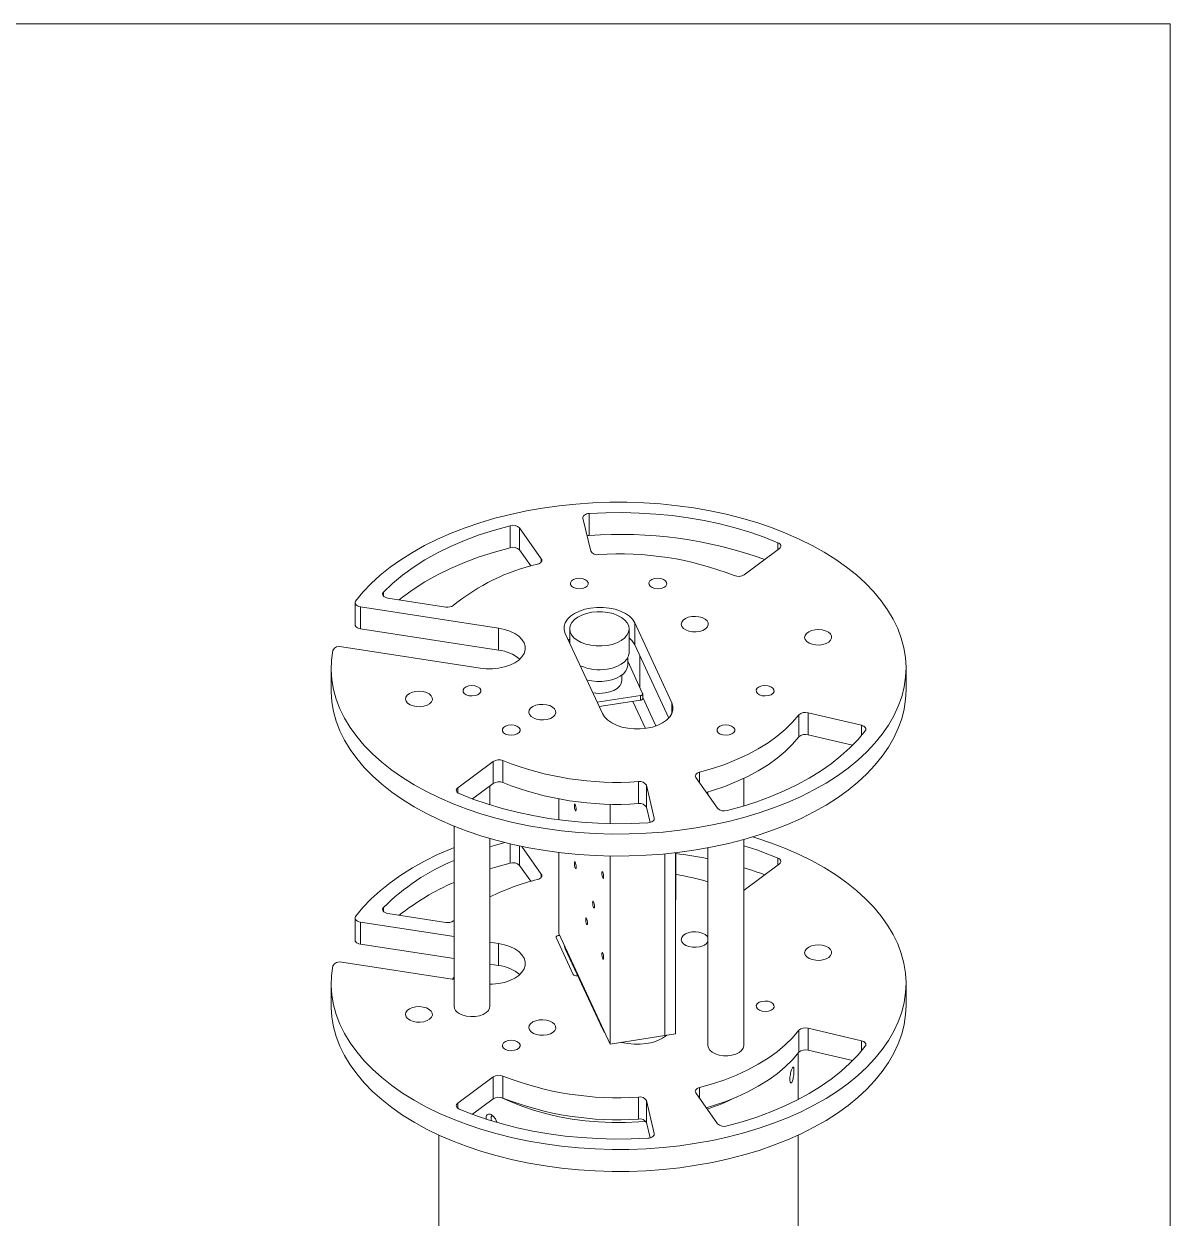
# Model space of a CAD drawing. Header units: millimetres. Extents: x 1 to 20.6, y 0.6 to 27.3.
# Drawn here: x 12.53 to 20.64, y 18.86 to 27.3 of the extents above; entities that cross this region are included whole.
import ezdxf

# ---------------------------------------------------------------- set-up
doc = ezdxf.new("R2010")
doc.units = ezdxf.units.MM

msp = doc.modelspace()

# ---------------------------------------------------------------- linework, layer by layer
at = {"color": 7, "linetype": 'Continuous', "lineweight": 0}
for p in [(0.9525, 27.305), (20.6375, 0.635)]:
    msp.add_line(p, (20.6375, 27.305), dxfattribs=at)
at = {"color": 7, "linetype": 'Continuous', "lineweight": 15}
for p, q in [((16.541771, 23.578423), (16.486464, 23.810964)), ((16.531263, 23.844105), (16.531263, 23.688554)), ((15.971333, 23.601946), (15.971333, 23.757497)), ((16.192336, 23.524374), (16.038834, 23.741726)), ((16.038834, 23.741726), (16.038834, 23.586175)), ((16.11838, 23.473541), (16.038834, 23.586175)), ((17.625791, 23.410735), (17.875104, 23.596154)), ((15.108052, 23.246008), (15.516864, 23.182771)), ((14.875766, 23.213359), (14.875766, 23.057808)), ((14.913418, 23.185032), (15.890757, 23.033854)), ((14.913418, 23.185032), (14.913418, 23.029481)), ((17.115412, 22.505586), (16.852452, 23.072125)), ((16.852452, 22.916574), (16.852452, 23.072125)), ((15.890757, 22.878303), (14.913418, 23.029481)), ((15.890757, 22.878303), (15.890757, 23.033854)), ((16.624722, 22.429684), (16.361762, 22.996223)), ((16.393027, 23.028387), (16.393027, 22.928864)), ((16.813027, 22.860833), (16.813027, 23.028387)), ((14.781938, 22.901763), (15.759277, 22.750584)), ((16.393027, 22.957535), (16.383877, 22.948578)), ((17.093298, 22.39768), (16.852452, 22.916574)), ((16.803027, 22.771666), (16.803027, 22.823868)), ((16.908935, 22.571352), (16.803027, 22.799529)), ((16.889247, 22.8373), (16.889247, 22.613769)), ((14.706587, 22.750904), (14.706587, 22.595353)), ((18.770587, 22.595353), (18.770587, 22.750904)), ((16.761727, 22.663883), (16.761727, 22.701402)), ((16.587587, 22.509691), (16.894793, 22.557211)), ((16.894793, 22.524549), (16.894793, 22.557211)), ((16.909617, 22.535702), (16.909617, 22.568363)), ((16.909617, 22.543913), (17.003013, 22.342693)), ((16.601731, 22.479217), (16.894793, 22.524549)), ((16.839736, 22.516033), (16.928437, 22.324928)), ((18.01289, 22.264854), (18.01289, 22.420405)), ((18.078408, 22.435542), (18.454911, 22.346923)), ((18.078408, 22.435542), (18.078408, 22.279991)), ((18.078408, 22.279991), (18.393197, 22.205897)), ((15.851383, 22.091074), (15.60207, 21.905655)), ((15.851383, 21.935523), (15.851383, 22.091074)), ((15.921234, 22.096874), (15.921234, 21.941323)), ((17.284839, 21.977435), (17.438341, 21.760083)), ((17.624169, 21.777225), (17.624169, 21.971628)), ((15.851383, 21.935523), (15.705411, 21.82696)), ((15.829345, 21.78452), (15.829345, 21.919132)), ((16.879935, 21.793021), (16.879935, 21.948572)), ((16.935403, 21.923386), (16.990711, 21.690845)), ((16.935403, 21.923386), (16.935403, 21.767834)), ((17.370169, 21.876007), (17.370169, 21.85661)), ((16.315932, 21.67858), (16.315932, 21.826677)), ((16.678279, 21.789634), (16.678279, 21.651722)), ((16.935403, 21.767834), (16.961036, 21.660062)), ((15.575345, 21.633534), (15.575345, 20.36105)), ((15.829345, 20.36105), (15.829345, 21.546292)), ((17.624169, 20.08342), (17.624169, 21.539569)), ((16.192336, 21.294809), (16.053838, 21.490915)), ((16.315932, 20.874318), (16.315932, 21.447961)), ((17.141923, 21.445645), (17.141923, 20.165373)), ((17.143247, 21.11955), (17.143247, 21.445801)), ((17.370169, 21.480406), (17.370169, 20.08342)), ((16.678279, 21.422821), (16.678279, 20.093654)), ((17.064649, 21.437505), (17.064649, 20.15342)), ((17.625791, 21.18117), (17.875104, 21.366589)), ((16.11838, 21.243977), (16.038834, 21.35661)), ((17.625791, 21.18117), (17.624169, 21.180025)), ((14.875766, 20.983794), (14.875766, 20.828243)), ((14.913418, 20.955467), (15.575345, 20.853078)), ((14.913418, 20.955467), (14.913418, 20.799916)), ((15.108052, 21.016443), (15.516864, 20.953206)), ((15.575345, 20.967937), (15.572418, 20.965386)), ((16.321885, 20.861493), (16.31126, 20.85985)), ((16.678279, 20.093654), (16.315932, 20.874318)), ((15.575345, 20.697527), (14.913418, 20.799916)), ((15.829345, 20.813788), (15.890757, 20.804289)), ((15.890757, 20.648738), (15.890757, 20.804289)), ((16.418245, 20.584744), (16.297118, 20.845709)), ((16.624722, 20.200119), (16.361762, 20.766658)), ((14.781938, 20.672198), (15.575345, 20.549471)), ((15.890757, 20.648738), (15.829345, 20.658237)), ((14.706587, 20.52134), (14.706587, 20.365789)), ((16.453365, 20.578224), (16.44274, 20.57658)), ((16.46751, 20.54775), (16.463646, 20.547152)), ((18.770587, 20.365789), (18.770587, 20.52134)), ((16.528461, 20.416433), (16.523799, 20.417554)), ((16.531654, 20.409552), (16.527051, 20.410548)), ((16.612715, 20.234911), (16.608613, 20.234825)), ((16.616469, 20.226821), (16.616469, 20.217899)), ((18.01289, 20.035289), (18.01289, 20.19084)), ((18.078408, 20.205978), (18.454911, 20.117358)), ((18.078408, 20.205978), (18.078408, 20.050427)), ((16.678279, 20.093654), (17.064649, 20.15342)), ((17.064649, 20.15342), (17.141923, 20.165373)), ((18.008587, 19.701647), (18.008587, 20.029815)), ((18.078408, 20.050427), (18.393197, 19.976333)), ((15.851383, 19.861509), (15.60207, 19.67609)), ((15.851383, 19.705958), (15.851383, 19.861509)), ((15.921234, 19.86731), (15.921234, 19.711759)), ((15.851383, 19.705958), (15.705411, 19.597396)), ((16.879935, 19.563456), (16.879935, 19.719007)), ((16.935403, 19.693821), (16.990711, 19.46128)), ((16.935403, 19.693821), (16.935403, 19.53827)), ((17.284839, 19.74787), (17.438341, 19.530518)), ((15.874117, 19.55339), (15.877875, 19.542303)), ((16.935403, 19.53827), (16.961036, 19.430498)), ((15.468587, 19.450078), (15.468587, 15.812802)), ((18.008587, 15.812802), (18.008587, 19.450078))]:
    msp.add_line(p, q, dxfattribs=at)
at = {"color": 8, "linetype": 'Continuous', "lineweight": 15}
for p, q in [((17.865013, 23.588649), (17.865013, 23.637786)), ((16.192336, 23.502231), (16.192336, 23.524374)), ((15.076888, 23.288675), (15.076888, 23.259994)), ((17.115412, 22.429684), (17.115412, 22.505586)), ((18.454911, 22.273722), (18.454911, 22.346923)), ((17.311062, 22.015257), (17.311062, 21.940304)), ((15.60207, 21.905655), (15.60207, 21.869691)), ((16.990711, 21.682866), (16.990711, 21.690845)), ((15.971333, 21.372381), (15.971333, 21.50914)), ((16.038834, 21.494054), (16.038834, 21.35661)), ((17.865013, 21.359084), (17.865013, 21.408222)), ((16.192336, 21.272666), (16.192336, 21.294809)), ((15.076888, 21.05911), (15.076888, 21.030429)), ((18.454911, 20.044157), (18.454911, 20.117358)), ((17.311062, 19.785693), (17.311062, 19.710739)), ((15.60207, 19.67609), (15.60207, 19.640126)), ((16.990711, 19.453302), (16.990711, 19.46128))]:
    msp.add_line(p, q, dxfattribs=at)
at = {"color": 7, "linetype": 'Continuous', "lineweight": 15, "flags": 128}
for points in [[(14.718282, 22.876578), (14.708946, 22.80741), (14.706709, 22.738045), (14.71158, 22.668725), (14.72354, 22.599692), (14.742549, 22.531189), (14.76854, 22.463454), (14.801421, 22.396724), (14.841079, 22.331233), (14.887374, 22.26721), (14.940144, 22.204879), (14.999204, 22.144458), (15.064349, 22.086158), (15.13535, 22.030183), (15.211958, 21.97673), (15.293907, 21.925984), (15.380909, 21.878124), (15.47266, 21.833316), (15.568839, 21.791718), (15.669109, 21.753475), (15.773121, 21.718721), (15.880509, 21.687578), (15.990899, 21.660153), (16.103904, 21.636545), (16.219129, 21.616833), (16.336171, 21.601089), (16.454621, 21.589367), (16.574063, 21.581707), (16.694082, 21.578137), (16.814256, 21.578669), (16.934165, 21.583302), (17.053391, 21.592018), (17.171515, 21.604789), (17.288125, 21.621568), (17.402812, 21.642297), (17.515177, 21.666904), (17.624825, 21.695303), (17.731373, 21.727394), (17.834448, 21.763065), (17.93369, 21.802192), (18.028752, 21.844637), (18.119301, 21.890251), (18.205021, 21.938877), (18.285611, 21.990342), (18.360791, 22.044468), (18.430295, 22.101065), (18.493883, 22.159935), (18.551331, 22.220872), (18.602438, 22.283663), (18.647026, 22.348089), (18.684938, 22.413923), (18.716042, 22.480936), (18.74023, 22.548894), (18.757416, 22.617558), (18.76754, 22.686688), (18.770568, 22.756043), (18.766488, 22.82538), (18.755314, 22.894457), (18.737087, 22.963031), (18.711869, 23.030864), (18.679749, 23.097717), (18.640839, 23.163357), (18.595275, 23.227554), (18.543217, 23.290085), (18.484846, 23.350729), (18.420368, 23.409275), (18.350007, 23.465518), (18.274009, 23.519262), (18.192641, 23.570318), (18.106186, 23.618508), (18.014948, 23.663663), (17.919246, 23.705625), (17.819414, 23.744248), (17.715801, 23.779397), (17.60877, 23.810948), (17.498695, 23.838791), (17.385962, 23.862829), (17.270964, 23.882977), (17.154104, 23.899166), (17.03579, 23.911338), (16.916437, 23.919451), (16.796462, 23.923477), (16.676285, 23.923401), (16.556325, 23.919225), (16.437003, 23.910961), (16.318736, 23.89864), (16.201937, 23.882304), (16.087016, 23.862011), (15.974373, 23.837832), (15.864404, 23.80985), (15.757492, 23.778165), (15.654012, 23.742886), (15.554326, 23.704137), (15.458782, 23.662055), (15.367715, 23.616785), (15.281443, 23.568486), (15.200267, 23.517328), (15.124473, 23.463489), (15.054324, 23.407157), (14.990067, 23.34853), (14.931926, 23.287812), (14.880104, 23.225217)], [(16.486464, 23.810964), (16.486093, 23.816809), (16.48774, 23.82258), (16.491337, 23.828048), (16.496743, 23.832995), (16.503741, 23.837224), (16.512054, 23.840568), (16.521352, 23.842892), (16.531263, 23.844105)], [(17.865013, 23.637786), (17.767964, 23.67626), (17.666985, 23.7112), (17.562459, 23.742472), (17.454787, 23.769957), (17.34438, 23.793551), (17.231659, 23.813162), (17.117054, 23.828716), (17.001005, 23.840153), (16.883953, 23.847431), (16.766346, 23.850521), (16.648632, 23.849411), (16.531263, 23.844105)], [(15.971333, 23.757497), (15.860485, 23.726839), (15.753294, 23.692117), (15.650204, 23.653478), (15.551644, 23.611081), (15.458027, 23.565103), (15.36974, 23.515736), (15.287151, 23.463184), (15.210605, 23.407668), (15.14042, 23.349417), (15.076888, 23.288675)], [(16.531263, 23.688554), (16.521352, 23.687341), (16.516139, 23.686195)], [(17.865013, 23.637786), (17.872545, 23.633875), (17.878583, 23.629178), (17.882887, 23.623883), (17.885285, 23.6182), (17.885681, 23.612356), (17.884061, 23.606582), (17.880488, 23.601109), (17.875104, 23.596154)], [(15.971333, 23.601946), (15.860485, 23.571288), (15.753294, 23.536566), (15.650204, 23.497927), (15.551644, 23.45553), (15.458027, 23.409552), (15.36974, 23.360185), (15.287151, 23.307633), (15.210605, 23.252117), (15.187403, 23.233733)], [(16.192336, 23.524374), (16.195131, 23.518989), (16.196095, 23.513396), (16.195193, 23.507799), (16.192457, 23.502405), (16.18799, 23.497411), (16.181954, 23.493), (16.174571, 23.489336), (16.166112, 23.486551)], [(16.483727, 23.314901), (16.502622, 23.321466), (16.516488, 23.331366), (16.523652, 23.343407), (16.523251, 23.356136), (16.515333, 23.368018), (16.500852, 23.37762), (16.481556, 23.383784), (16.459772, 23.385766), (16.438127, 23.383328), (16.419232, 23.376763), (16.405366, 23.366863), (16.398201, 23.354822), (16.398602, 23.342093), (16.406521, 23.330211), (16.421001, 23.320609), (16.440298, 23.314445), (16.462082, 23.312463), (16.483727, 23.314901)], [(17.039048, 23.314901), (17.057943, 23.321466), (17.071809, 23.331366), (17.078973, 23.343407), (17.078572, 23.356136), (17.070653, 23.368018), (17.056173, 23.37762), (17.036877, 23.383784), (17.015092, 23.385766), (16.993447, 23.383328), (16.974552, 23.376763), (16.960686, 23.366863), (16.953522, 23.354822), (16.953923, 23.342093), (16.961841, 23.330211), (16.976322, 23.320609), (16.995618, 23.314445), (17.017403, 23.312463), (17.039048, 23.314901)], [(14.880104, 23.225217), (14.876784, 23.219203), (14.875772, 23.212918), (14.877112, 23.206653), (14.880743, 23.200699), (14.886497, 23.195332), (14.894108, 23.1908), (14.903222, 23.187312), (14.913418, 23.185032)], [(15.108052, 23.246008), (15.097324, 23.248449), (15.087826, 23.252225), (15.080048, 23.25714), (15.074391, 23.262941), (15.071145, 23.269329), (15.070479, 23.275975), (15.072427, 23.282536), (15.076888, 23.288675)], [(16.852452, 23.072125), (16.837309, 23.096143), (16.815172, 23.118278), (16.786712, 23.137858), (16.752795, 23.154287), (16.714452, 23.167067), (16.672847, 23.175809), (16.629245, 23.180247), (16.584969, 23.180247), (16.541367, 23.175809), (16.499762, 23.167067), (16.461419, 23.154287), (16.427502, 23.137858), (16.399042, 23.118278), (16.376905, 23.096143), (16.361762, 23.072125), (16.354074, 23.046954), (16.354074, 23.021394), (16.361762, 22.996223)], [(16.657379, 22.911287), (16.693726, 22.919047), (16.726984, 22.930529), (16.756021, 22.945345), (16.779849, 22.962988), (16.797654, 22.982858), (16.808832, 23.004278), (16.813002, 23.02652), (16.810021, 23.048825), (16.799991, 23.070434), (16.783253, 23.090612), (16.760379, 23.10867), (16.732146, 23.123994), (16.699515, 23.136063), (16.663599, 23.144465), (16.625621, 23.148914), (16.586873, 23.149258), (16.548675, 23.145486), (16.512328, 23.137727), (16.479069, 23.126244), (16.450032, 23.111429), (16.426205, 23.093786), (16.408399, 23.073916), (16.397221, 23.052495), (16.393052, 23.030254), (16.396033, 23.007949), (16.406062, 22.986339), (16.4228, 22.966162), (16.445675, 22.948104), (16.473908, 22.932779), (16.506538, 22.920711), (16.542454, 22.912309), (16.580433, 22.90786), (16.619181, 22.907516), (16.657379, 22.911287)], [(14.913418, 23.029481), (14.903222, 23.031761), (14.894108, 23.035249), (14.886497, 23.039781), (14.880743, 23.045148), (14.877112, 23.051102), (14.875772, 23.057367), (14.875766, 23.057808)], [(17.311603, 23.010636), (17.334319, 23.017866), (17.352814, 23.028365), (17.365716, 23.041356), (17.372068, 23.055875), (17.3714, 23.070845), (17.36376, 23.085155), (17.349715, 23.097745), (17.330307, 23.107681), (17.306976, 23.114225), (17.281451, 23.116893), (17.255626, 23.115486), (17.231416, 23.110109), (17.210616, 23.101161), (17.19477, 23.089305), (17.185053, 23.075421), (17.182184, 23.060538), (17.186378, 23.045761), (17.197322, 23.032184), (17.214205, 23.020816), (17.235776, 23.012498), (17.260434, 23.007849), (17.28635, 23.007212), (17.311603, 23.010636)], [(15.759277, 22.750584), (15.80288, 22.746146), (15.847155, 22.746146), (15.890757, 22.750584), (15.932362, 22.759326), (15.970706, 22.772106), (16.004622, 22.788535), (16.033082, 22.808115), (16.055219, 22.83025), (16.070362, 22.854268), (16.078051, 22.879439), (16.078051, 22.904999), (16.070362, 22.93017), (16.055219, 22.954188), (16.033082, 22.976323), (16.004622, 22.995903), (15.970706, 23.012332), (15.932362, 23.025112), (15.890757, 23.033854)], [(18.183522, 22.917802), (18.206238, 22.925032), (18.224733, 22.935532), (18.237635, 22.948523), (18.243988, 22.963041), (18.243319, 22.978011), (18.235679, 22.992322), (18.221634, 23.004912), (18.202226, 23.014847), (18.178895, 23.021391), (18.15337, 23.024059), (18.127545, 23.022652), (18.103335, 23.017276), (18.082536, 23.008328), (18.06669, 22.996472), (18.056972, 22.982588), (18.054103, 22.967705), (18.058297, 22.952927), (18.069241, 22.93935), (18.086125, 22.927982), (18.107695, 22.919664), (18.132353, 22.915015), (18.158269, 22.914379), (18.183522, 22.917802)], [(16.657379, 22.743733), (16.693726, 22.751492), (16.726984, 22.762975), (16.756021, 22.77779), (16.779849, 22.795433), (16.797654, 22.815304), (16.808832, 22.836724), (16.813002, 22.858966), (16.813027, 22.860833)], [(16.65479, 22.660143), (16.690416, 22.667814), (16.722882, 22.679238), (16.751017, 22.694003), (16.773803, 22.711575), (16.790417, 22.731318), (16.800258, 22.75252), (16.803027, 22.771666)], [(15.725145, 22.556401), (15.74404, 22.562966), (15.757906, 22.572866), (15.76507, 22.584907), (15.764669, 22.597636), (15.756751, 22.609518), (15.74227, 22.61912), (15.722974, 22.625284), (15.701189, 22.627266), (15.679544, 22.624828), (15.660649, 22.618263), (15.646784, 22.608363), (15.639619, 22.596322), (15.64002, 22.583593), (15.647939, 22.571711), (15.662419, 22.562109), (15.681715, 22.555945), (15.7035, 22.553963), (15.725145, 22.556401)], [(16.644101, 22.575389), (16.676094, 22.582556), (16.704671, 22.593525), (16.728494, 22.607784), (16.746451, 22.624666), (16.757702, 22.643382), (16.76172, 22.663056), (16.761727, 22.663883)], [(17.79763, 22.556401), (17.816525, 22.562966), (17.830391, 22.572866), (17.837555, 22.584907), (17.837154, 22.597636), (17.829236, 22.609518), (17.814755, 22.61912), (17.795459, 22.625284), (17.773674, 22.627266), (17.752029, 22.624828), (17.733134, 22.618263), (17.719269, 22.608363), (17.712104, 22.596322), (17.712505, 22.583593), (17.720424, 22.571711), (17.734904, 22.562109), (17.7542, 22.555945), (17.775985, 22.553963), (17.79763, 22.556401)], [(14.706587, 22.595353), (14.706709, 22.582494), (14.71158, 22.513174), (14.72354, 22.444141), (14.742549, 22.375638), (14.76854, 22.307903), (14.801421, 22.241173), (14.841079, 22.175682), (14.887374, 22.111659), (14.940144, 22.049328), (14.999204, 21.988907), (15.064349, 21.930607), (15.13535, 21.874632), (15.211958, 21.821179), (15.293907, 21.770433), (15.380909, 21.722573), (15.47266, 21.677765), (15.568839, 21.636167), (15.669109, 21.597924), (15.773121, 21.56317), (15.880509, 21.532027), (15.990899, 21.504602), (16.103904, 21.480993), (16.219129, 21.461282), (16.336171, 21.445538), (16.454621, 21.433816), (16.574063, 21.426156), (16.694082, 21.422586), (16.814256, 21.423118), (16.934165, 21.427751), (17.053391, 21.436467), (17.171515, 21.449238), (17.288125, 21.466017), (17.402812, 21.486746), (17.515177, 21.511353), (17.624825, 21.539752), (17.731373, 21.571843), (17.834448, 21.607514), (17.93369, 21.646641), (18.028752, 21.689086), (18.119301, 21.7347), (18.205021, 21.783326), (18.285611, 21.834791), (18.360791, 21.888917), (18.430295, 21.945514), (18.493883, 22.004384), (18.551331, 22.065321), (18.602438, 22.128112), (18.647026, 22.192538), (18.684938, 22.258372), (18.716042, 22.325385), (18.74023, 22.393343), (18.757416, 22.462007), (18.76754, 22.531137), (18.770587, 22.595353)], [(15.362053, 22.481367), (15.384769, 22.488596), (15.403264, 22.499096), (15.416166, 22.512087), (15.422518, 22.526606), (15.42185, 22.541576), (15.41421, 22.555886), (15.400165, 22.568476), (15.380757, 22.578412), (15.357426, 22.584956), (15.331901, 22.587624), (15.306076, 22.586217), (15.281866, 22.58084), (15.261066, 22.571892), (15.24522, 22.560036), (15.235503, 22.546152), (15.232634, 22.531269), (15.236827, 22.516491), (15.247772, 22.502915), (15.264655, 22.491546), (15.286226, 22.483229), (15.310884, 22.47858), (15.3368, 22.477943), (15.362053, 22.481367)], [(16.894793, 22.557211), (16.898463, 22.558008), (16.901792, 22.559203), (16.904654, 22.560751), (16.906937, 22.56259), (16.908556, 22.564652), (16.909446, 22.566856), (16.909574, 22.569118), (16.908935, 22.571352)], [(16.233972, 22.388533), (16.256688, 22.395763), (16.275183, 22.406263), (16.288085, 22.419253), (16.294438, 22.433772), (16.293769, 22.448742), (16.286129, 22.463052), (16.272084, 22.475642), (16.252676, 22.485578), (16.229345, 22.492122), (16.20382, 22.49479), (16.177995, 22.493383), (16.153785, 22.488006), (16.132986, 22.479058), (16.11714, 22.467202), (16.107422, 22.453318), (16.104553, 22.438435), (16.108747, 22.423658), (16.119691, 22.410081), (16.136575, 22.398713), (16.158145, 22.390395), (16.182803, 22.385746), (16.208719, 22.385109), (16.233972, 22.388533)], [(16.624722, 22.429684), (16.639865, 22.405666), (16.662003, 22.383531), (16.690462, 22.363951), (16.724379, 22.347522), (16.762722, 22.334742), (16.804327, 22.326), (16.84793, 22.321562), (16.892205, 22.321562), (16.935807, 22.326), (16.977412, 22.334742), (17.015756, 22.347522), (17.049672, 22.363951), (17.078132, 22.383531), (17.100269, 22.405666), (17.115412, 22.429684), (17.123101, 22.454855), (17.123101, 22.480415), (17.115412, 22.505586)], [(16.909617, 22.535702), (16.909446, 22.534195), (16.908556, 22.53199), (16.906937, 22.529929), (16.904654, 22.528089), (16.901792, 22.526542), (16.898463, 22.525347), (16.894793, 22.524549)], [(17.311062, 22.015257), (17.402028, 22.04118), (17.489496, 22.070845), (17.573005, 22.104096), (17.652113, 22.140758), (17.726404, 22.180637), (17.795486, 22.223523), (17.858995, 22.26919), (17.916595, 22.317398), (17.967984, 22.367892), (18.01289, 22.420405)], [(16.002805, 22.278771), (16.0217, 22.285336), (16.035566, 22.295236), (16.04273, 22.307276), (16.042329, 22.320005), (16.034411, 22.331888), (16.01993, 22.34149), (16.000634, 22.347654), (15.97885, 22.349636), (15.957205, 22.347197), (15.93831, 22.340632), (15.924444, 22.330733), (15.917279, 22.318692), (15.917681, 22.305963), (15.925599, 22.294081), (15.94008, 22.284479), (15.959376, 22.278315), (15.98116, 22.276333), (16.002805, 22.278771)], [(17.519969, 22.278771), (17.538864, 22.285336), (17.55273, 22.295236), (17.559895, 22.307276), (17.559494, 22.320005), (17.551575, 22.331888), (17.537095, 22.34149), (17.517798, 22.347654), (17.496014, 22.349636), (17.474369, 22.347197), (17.455474, 22.340632), (17.441608, 22.330733), (17.434444, 22.318692), (17.434845, 22.305963), (17.442763, 22.294081), (17.457244, 22.284479), (17.47654, 22.278315), (17.498324, 22.276333), (17.519969, 22.278771)], [(17.505841, 21.744312), (17.612083, 21.773594), (17.714988, 21.806608), (17.814164, 21.843229), (17.909232, 21.883317), (17.99983, 21.926718), (18.08561, 21.973267), (18.166246, 22.022786), (18.241429, 22.075085), (18.310873, 22.129966), (18.374311, 22.187218), (18.431502, 22.246624), (18.482228, 22.307955)], [(18.454911, 22.346923), (18.463864, 22.344185), (18.471699, 22.340477), (18.478103, 22.335944), (18.482821, 22.330768), (18.485666, 22.325155), (18.486525, 22.319327), (18.485364, 22.313517), (18.482228, 22.307955)], [(17.358795, 21.872716), (17.402028, 21.885629), (17.489496, 21.915294), (17.573005, 21.948545), (17.652113, 21.985206), (17.726404, 22.025086), (17.795486, 22.067972), (17.858995, 22.113639), (17.916595, 22.161847), (17.967984, 22.212341), (18.01289, 22.264854)], [(17.284839, 21.977435), (17.282044, 21.982819), (17.281079, 21.988413), (17.281982, 21.994009), (17.284717, 21.999404), (17.289184, 22.004398), (17.295221, 22.008809), (17.302604, 22.012473), (17.311062, 22.015257)], [(15.612161, 21.864022), (15.604629, 21.867934), (15.598591, 21.872631), (15.594287, 21.877926), (15.59189, 21.883609), (15.591493, 21.889453), (15.593114, 21.895227), (15.596687, 21.9007), (15.60207, 21.905655)], [(15.612161, 21.864022), (15.70921, 21.825548), (15.81019, 21.790609), (15.914715, 21.759336), (16.022387, 21.731851), (16.132795, 21.708258), (16.245516, 21.688647), (16.36012, 21.673093), (16.47617, 21.661655), (16.593222, 21.654378), (16.710829, 21.651288), (16.828542, 21.652398), (16.945911, 21.657703)], [(16.432401, 21.746469), (16.429965, 21.753245), (16.427901, 21.762046), (16.426521, 21.771532), (16.426037, 21.78026), (16.426521, 21.7869), (16.427901, 21.790441), (16.429965, 21.790345), (16.432401, 21.786627), (16.434836, 21.779851), (16.436901, 21.77105), (16.438281, 21.761564), (16.438765, 21.752836), (16.438281, 21.746196), (16.436901, 21.742654), (16.434836, 21.74275), (16.432401, 21.746469)], [(16.990711, 21.690845), (16.991081, 21.685), (16.989435, 21.679228), (16.985837, 21.673761), (16.980432, 21.668814), (16.973433, 21.664585), (16.96512, 21.661241), (16.955823, 21.658917), (16.945911, 21.657703)], [(14.718282, 20.647013), (14.708946, 20.577845), (14.706709, 20.50848), (14.71158, 20.43916), (14.72354, 20.370128), (14.742549, 20.301624), (14.76854, 20.233889), (14.801421, 20.167159), (14.841079, 20.101668), (14.887374, 20.037645), (14.940144, 19.975314), (14.999204, 19.914893), (15.064349, 19.856593), (15.13535, 19.800619), (15.211958, 19.747165), (15.293907, 19.696419), (15.380909, 19.648559), (15.47266, 19.603751), (15.568839, 19.562153), (15.669109, 19.523911), (15.773121, 19.489157), (15.880509, 19.458013), (15.990899, 19.430589), (16.103904, 19.40698), (16.219129, 19.387269), (16.336171, 19.371524), (16.454621, 19.359802), (16.574063, 19.352142), (16.694082, 19.348572), (16.814256, 19.349105), (16.934165, 19.353737), (17.053391, 19.362454), (17.171515, 19.375224), (17.288125, 19.392003), (17.402812, 19.412732), (17.515177, 19.43734), (17.624825, 19.465738), (17.731373, 19.497829), (17.834448, 19.533501), (17.93369, 19.572627), (18.028752, 19.615072), (18.119301, 19.660687), (18.205021, 19.709312), (18.285611, 19.760778), (18.360791, 19.814904), (18.430295, 19.871501), (18.493883, 19.930371), (18.551331, 19.991308), (18.602438, 20.054099), (18.647026, 20.118524), (18.684938, 20.184359), (18.716042, 20.251372), (18.74023, 20.319329), (18.757416, 20.387993), (18.76754, 20.457123), (18.770568, 20.526479), (18.766488, 20.595816), (18.755314, 20.664892), (18.737087, 20.733467), (18.711869, 20.801299), (18.679749, 20.868152), (18.640839, 20.933792), (18.595275, 20.99799), (18.543217, 21.06052), (18.484846, 21.121164), (18.420368, 21.17971), (18.350007, 21.235953), (18.274009, 21.289697), (18.192641, 21.340753), (18.106186, 21.388943), (18.014948, 21.434098), (17.919246, 21.476061), (17.819414, 21.514684), (17.715801, 21.549832), (17.688416, 21.558347)], [(15.575345, 21.483159), (15.554326, 21.474573), (15.458782, 21.43249), (15.367715, 21.38722), (15.281443, 21.338921), (15.200267, 21.287763), (15.124473, 21.233924), (15.054324, 21.177592), (14.990067, 21.118965), (14.931926, 21.058248), (14.880104, 20.995652)], [(15.934017, 21.518176), (15.860485, 21.497274), (15.829345, 21.487724)], [(15.971333, 21.372381), (15.860485, 21.341723), (15.829345, 21.332173)], [(16.432401, 21.338199), (16.429965, 21.344974), (16.427901, 21.353775), (16.426521, 21.363262), (16.426037, 21.371989), (16.426521, 21.378629), (16.427901, 21.382171), (16.429965, 21.382075), (16.432401, 21.378356), (16.434836, 21.37158), (16.436901, 21.36278), (16.438281, 21.353293), (16.438765, 21.344566), (16.438281, 21.337926), (16.436901, 21.334384), (16.434836, 21.33448), (16.432401, 21.338199)], [(17.865013, 21.408222), (17.872545, 21.40431), (17.878583, 21.399613), (17.882887, 21.394318), (17.885285, 21.388636), (17.885681, 21.382791), (17.884061, 21.377017), (17.880488, 21.371544), (17.875104, 21.366589)], [(16.192336, 21.294809), (16.195131, 21.289425), (16.196095, 21.283831), (16.195193, 21.278235), (16.192457, 21.27284), (16.18799, 21.267846), (16.181954, 21.263435), (16.174571, 21.259771), (16.166112, 21.256987)], [(16.626515, 21.267832), (16.62408, 21.274608), (16.622015, 21.283409), (16.620635, 21.292895), (16.620151, 21.301623), (16.620635, 21.308263), (16.622015, 21.311804), (16.62408, 21.311709), (16.626515, 21.30799), (16.628951, 21.301214), (16.631015, 21.292413), (16.632395, 21.282927), (16.63288, 21.274199), (16.632395, 21.267559), (16.631015, 21.264017), (16.628951, 21.264113), (16.626515, 21.267832)], [(17.141923, 21.108991), (17.142604, 21.11218), (17.143247, 21.11955)], [(15.108052, 21.016443), (15.097324, 21.018885), (15.087826, 21.02266), (15.080048, 21.027575), (15.074391, 21.033376), (15.071145, 21.039764), (15.070479, 21.04641), (15.072427, 21.052972), (15.076888, 21.05911)], [(16.56181, 21.05939), (16.559375, 21.066166), (16.55731, 21.074967), (16.555931, 21.084453), (16.555446, 21.093181), (16.555931, 21.099821), (16.55731, 21.103362), (16.559375, 21.103266), (16.56181, 21.099548), (16.564246, 21.092772), (16.566311, 21.083971), (16.56769, 21.074485), (16.568175, 21.065757), (16.56769, 21.059117), (16.566311, 21.055575), (16.564246, 21.055671), (16.56181, 21.05939)], [(14.880104, 20.995652), (14.876784, 20.989638), (14.875772, 20.983353), (14.877112, 20.977088), (14.880743, 20.971134), (14.886497, 20.965767), (14.894108, 20.961235), (14.903222, 20.957748), (14.913418, 20.955467)], [(16.512635, 20.941605), (16.510199, 20.948381), (16.508135, 20.957182), (16.506755, 20.966668), (16.50627, 20.975396), (16.506755, 20.982036), (16.508135, 20.985577), (16.510199, 20.985482), (16.512635, 20.981763), (16.51507, 20.974987), (16.517135, 20.966186), (16.518515, 20.9567), (16.518999, 20.947972), (16.518515, 20.941332), (16.517135, 20.93779), (16.51507, 20.937886), (16.512635, 20.941605)], [(16.31126, 20.85985), (16.307591, 20.859052), (16.304261, 20.857857), (16.3014, 20.85631), (16.299116, 20.85447), (16.297498, 20.852409), (16.296607, 20.850204), (16.296479, 20.847942), (16.297118, 20.845709)], [(17.370169, 20.844865), (17.36376, 20.855591), (17.349715, 20.868181), (17.330307, 20.878116), (17.306976, 20.88466), (17.281451, 20.887328), (17.255626, 20.885921), (17.231416, 20.880545), (17.210616, 20.871597), (17.19477, 20.859741), (17.185053, 20.845857), (17.182184, 20.830974), (17.186378, 20.816196), (17.197322, 20.802619), (17.214205, 20.791251), (17.235776, 20.782933), (17.260434, 20.778284), (17.28635, 20.777648), (17.311603, 20.781071), (17.311603, 20.781071)], [(14.913418, 20.799916), (14.903222, 20.802197), (14.894108, 20.805684), (14.886497, 20.810216), (14.880743, 20.815583), (14.877112, 20.821537), (14.875772, 20.827802), (14.875766, 20.828243)], [(15.829345, 20.516044), (15.847155, 20.516581), (15.890757, 20.521019), (15.932362, 20.529761), (15.970706, 20.542541), (16.004622, 20.55897), (16.033082, 20.57855), (16.055219, 20.600685), (16.070362, 20.624703), (16.078051, 20.649874), (16.078051, 20.675434), (16.070362, 20.700605), (16.055219, 20.724623), (16.033082, 20.746758), (16.004622, 20.766338), (15.970706, 20.782767), (15.932362, 20.795547), (15.890757, 20.804289)], [(16.354005, 20.792293), (16.354074, 20.791829), (16.361762, 20.766658)], [(18.183522, 20.688238), (18.206238, 20.695467), (18.224733, 20.705967), (18.237635, 20.718958), (18.243988, 20.733477), (18.243319, 20.748447), (18.235679, 20.762757), (18.221634, 20.775347), (18.202226, 20.785282), (18.178895, 20.791827), (18.15337, 20.794494), (18.127545, 20.793088), (18.103335, 20.787711), (18.082536, 20.778763), (18.06669, 20.766907), (18.056972, 20.753023), (18.054103, 20.73814), (18.058297, 20.723362), (18.069241, 20.709786), (18.086125, 20.698417), (18.107695, 20.6901), (18.132353, 20.68545), (18.158269, 20.684814), (18.183522, 20.688238)], [(16.626515, 20.696254), (16.62408, 20.703029), (16.622015, 20.71183), (16.620635, 20.721317), (16.620151, 20.730044), (16.620635, 20.736684), (16.622015, 20.740226), (16.62408, 20.74013), (16.626515, 20.736411), (16.628951, 20.729635), (16.631015, 20.720835), (16.632395, 20.711348), (16.63288, 20.702621), (16.632395, 20.695981), (16.631015, 20.692439), (16.628951, 20.692535), (16.626515, 20.696254)], [(15.564315, 20.551177), (15.574553, 20.565114), (15.575345, 20.566159)], [(16.479493, 20.521932), (16.475689, 20.523701), (16.474198, 20.524419)], [(14.706587, 20.365789), (14.706709, 20.352929), (14.71158, 20.283609), (14.72354, 20.214577), (14.742549, 20.146073), (14.76854, 20.078338), (14.801421, 20.011608), (14.841079, 19.946117), (14.887374, 19.882094), (14.940144, 19.819763), (14.999204, 19.759342), (15.064349, 19.701042), (15.13535, 19.645068), (15.211958, 19.591614), (15.293907, 19.540868), (15.380909, 19.493008), (15.47266, 19.4482), (15.568839, 19.406602), (15.669109, 19.36836), (15.773121, 19.333606), (15.880509, 19.302462), (15.990899, 19.275038), (16.103904, 19.251429), (16.219129, 19.231718), (16.336171, 19.215973), (16.454621, 19.204251), (16.574063, 19.196591), (16.694082, 19.193021), (16.814256, 19.193554), (16.934165, 19.198186), (17.053391, 19.206903), (17.171515, 19.219673), (17.288125, 19.236452), (17.402812, 19.257181), (17.515177, 19.281789), (17.624825, 19.310187), (17.731373, 19.342278), (17.834448, 19.37795), (17.93369, 19.417076), (18.028752, 19.459521), (18.119301, 19.505136), (18.205021, 19.553761), (18.285611, 19.605227), (18.360791, 19.659353), (18.430295, 19.71595), (18.493883, 19.77482), (18.551331, 19.835757), (18.602438, 19.898548), (18.647026, 19.962973), (18.684938, 20.028808), (18.716042, 20.095821), (18.74023, 20.163778), (18.757416, 20.232442), (18.76754, 20.301572), (18.770587, 20.365789)], [(15.362053, 20.251802), (15.384769, 20.259032), (15.403264, 20.269532), (15.416166, 20.282523), (15.422518, 20.297041), (15.42185, 20.312011), (15.41421, 20.326321), (15.400165, 20.338911), (15.380757, 20.348847), (15.357426, 20.355391), (15.331901, 20.358059), (15.306076, 20.356652), (15.281866, 20.351275), (15.261066, 20.342327), (15.24522, 20.330472), (15.235503, 20.316587), (15.232634, 20.301704), (15.236827, 20.286927), (15.247772, 20.27335), (15.264655, 20.261982), (15.286226, 20.253664), (15.310884, 20.249015), (15.3368, 20.248378), (15.362053, 20.251802)], [(15.612542, 20.309208), (15.636643, 20.298308), (15.664562, 20.291054), (15.694677, 20.287868), (15.725237, 20.288935), (15.754467, 20.294193), (15.780668, 20.303337), (15.802317, 20.315835), (15.818156, 20.33096), (15.827264, 20.347834), (15.829345, 20.36105)], [(17.79763, 20.326837), (17.816525, 20.333402), (17.830391, 20.343301), (17.837555, 20.355342), (17.837154, 20.368071), (17.829236, 20.379953), (17.814755, 20.389555), (17.795459, 20.395719), (17.773674, 20.397701), (17.752029, 20.395263), (17.733134, 20.388698), (17.719269, 20.378798), (17.712104, 20.366758), (17.712505, 20.354029), (17.720424, 20.342146), (17.734904, 20.332544), (17.7542, 20.32638), (17.775985, 20.324398), (17.79763, 20.326837)], [(16.233972, 20.158968), (16.256688, 20.166198), (16.275183, 20.176698), (16.288085, 20.189689), (16.294438, 20.204208), (16.293769, 20.219177), (16.286129, 20.233488), (16.272084, 20.246078), (16.252676, 20.256013), (16.229345, 20.262557), (16.20382, 20.265225), (16.177995, 20.263818), (16.153785, 20.258442), (16.132986, 20.249494), (16.11714, 20.237638), (16.107422, 20.223754), (16.104553, 20.208871), (16.108747, 20.194093), (16.119691, 20.180516), (16.136575, 20.169148), (16.158145, 20.16083), (16.182803, 20.156181), (16.208719, 20.155545), (16.233972, 20.158968)], [(16.624722, 20.200119), (16.639865, 20.176101), (16.640207, 20.17568)], [(17.311062, 19.785693), (17.402028, 19.811615), (17.489496, 19.84128), (17.573005, 19.874531), (17.652113, 19.911193), (17.726404, 19.951072), (17.795486, 19.993958), (17.858995, 20.039626), (17.916595, 20.087833), (17.967984, 20.138327), (18.01289, 20.19084)], [(16.002805, 20.049206), (16.0217, 20.055771), (16.035566, 20.065671), (16.04273, 20.077712), (16.042329, 20.090441), (16.034411, 20.102323), (16.01993, 20.111925), (16.000634, 20.118089), (15.97885, 20.120071), (15.957205, 20.117633), (15.93831, 20.111068), (15.924444, 20.101168), (15.917279, 20.089127), (15.917681, 20.076398), (15.925599, 20.064516), (15.94008, 20.054914), (15.959376, 20.04875), (15.98116, 20.046768), (16.002805, 20.049206)], [(16.759138, 20.106162), (16.762722, 20.105177), (16.804327, 20.096435), (16.84793, 20.091997), (16.892205, 20.091997), (16.935807, 20.096435), (16.977412, 20.105177), (17.015756, 20.117957), (17.049672, 20.134386), (17.078132, 20.153966), (17.080383, 20.155853)], [(18.454911, 20.117358), (18.463864, 20.114621), (18.471699, 20.110912), (18.478103, 20.106379), (18.482821, 20.101204), (18.485666, 20.09559), (18.486525, 20.089762), (18.485364, 20.083952), (18.482228, 20.07839)], [(17.358795, 19.643152), (17.402028, 19.656064), (17.489496, 19.685729), (17.573005, 19.71898), (17.652113, 19.755642), (17.726404, 19.795521), (17.795486, 19.838407), (17.858995, 19.884075), (17.916595, 19.932282), (17.967984, 19.982776), (18.01289, 20.035289)], [(17.370169, 20.08342), (17.373273, 20.067311), (17.383551, 20.050662), (17.400432, 20.035917), (17.422935, 20.023933), (17.449752, 20.015406), (17.479325, 20.010831), (17.509936, 20.010475), (17.539804, 20.014359), (17.567194, 20.022256), (17.590515, 20.033707), (17.608411, 20.048048), (17.619842, 20.064444)], [(17.505841, 19.514747), (17.612083, 19.544029), (17.714988, 19.577043), (17.814164, 19.613664), (17.909232, 19.653752), (17.99983, 19.697153), (18.08561, 19.743702), (18.166246, 19.793221), (18.241429, 19.845521), (18.310873, 19.900401), (18.374311, 19.957654), (18.431502, 20.017059), (18.482228, 20.07839)], [(17.619842, 20.064444), (17.624144, 20.081943), (17.624169, 20.08342)], [(17.284839, 19.74787), (17.282044, 19.753255), (17.281079, 19.758848), (17.281982, 19.764445), (17.284717, 19.769839), (17.289184, 19.774833), (17.295221, 19.779244), (17.302604, 19.782909), (17.311062, 19.785693)], [(15.612161, 19.634458), (15.604629, 19.638369), (15.598591, 19.643066), (15.594287, 19.648361), (15.59189, 19.654044), (15.591493, 19.659888), (15.593114, 19.665662), (15.596687, 19.671135), (15.60207, 19.67609)], [(16.930672, 19.54721), (16.880782, 19.543386), (16.786074, 19.539288), (16.6911, 19.539288), (16.596392, 19.543386), (16.502479, 19.551557), (16.409887, 19.563757), (16.319133, 19.579918), (16.230724, 19.599948), (16.145156, 19.623737), (16.062906, 19.651151), (15.984435, 19.682036), (15.914285, 19.71419)], [(15.612161, 19.634458), (15.70921, 19.595984), (15.81019, 19.561044), (15.914715, 19.529772), (16.022387, 19.502287), (16.132795, 19.478693), (16.245516, 19.459082), (16.36012, 19.443528), (16.47617, 19.432091), (16.593222, 19.424813), (16.710829, 19.421723), (16.828542, 19.422833), (16.945911, 19.428139)], [(15.848108, 19.587258), (15.84418, 19.585887), (15.839177, 19.580129), (15.83742, 19.570944)], [(15.83742, 19.570944), (15.839177, 19.559731), (15.842775, 19.550784)], [(16.990711, 19.46128), (16.991081, 19.455435), (16.989435, 19.449664), (16.985837, 19.444196), (16.980432, 19.439249), (16.973433, 19.43502), (16.96512, 19.431676), (16.955823, 19.429352), (16.945911, 19.428139)]]:
    msp.add_lwpolyline(points, dxfattribs=at)
at = {"color": 7, "linetype": 'Continuous', "lineweight": 15}
for centre, radius, start, end in [((15.991898, 23.693179), 0.067526, 45.967108, 107.7314193), ((16.749097, 20.654579), 3.041785, 70.3541122, 94.1066859), ((15.991898, 23.537628), 0.067526, 45.967108, 107.7314193), ((16.586913, 23.604168), 0.051968, 209.6963274, 281.4603102), ((16.748522, 21.35829), 2.200154, 68.4703505, 93.9427768), ((16.496799, 22.063105), 1.461353, 103.0786094, 129.2385556), ((17.585195, 23.476114), 0.076957, 247.6569295, 301.8376748), ((15.530537, 23.253191), 0.071735, 259.0118835, 305.7201059), ((16.72557, 22.852302), 0.142232, 26.8643691, 52.0562964), ((14.765806, 22.849498), 0.054697, 72.8467439, 150.325354), ((15.858959, 22.596692), 0.2834, 50.2062108, 83.5576788), ((16.602205, 23.064278), 0.325258, 245.5559559, 279.766375), ((16.60322, 22.989981), 0.333846, 254.4948553, 278.8863206), ((16.603054, 22.84277), 0.270513, 260.1309553, 278.7277469), ((18.059035, 22.370035), 0.068312, 73.5253633, 132.4938613), ((18.059035, 22.214484), 0.068312, 73.5253633, 132.4938613), ((15.891979, 22.025695), 0.076957, 67.6569295, 121.8376748), ((16.728653, 24.143518), 2.200154, 248.4703505, 273.9427768), ((16.890261, 21.897641), 0.051968, 29.6963274, 101.4603102), ((15.891979, 21.870144), 0.076957, 67.6569295, 121.8376748), ((16.728653, 23.987967), 2.200154, 248.4703505, 273.9427768), ((16.890261, 21.74209), 0.051968, 29.6963274, 101.4603102), ((17.485276, 21.80863), 0.067526, 225.967108, 287.7314193), ((16.920895, 19.16604), 2.432845, 67.1654547, 73.197433), ((16.194491, 19.926336), 1.591294, 112.8974961, 134.6137379), ((15.991898, 21.308063), 0.067526, 45.967108, 107.7314193), ((16.765494, 18.417558), 3.046379, 78.5513337, 82.9020352), ((16.784672, 19.228671), 2.095474, 73.7749826, 80.1838582), ((16.904304, 18.959329), 2.486617, 69.5829388, 73.1722226), ((16.270177, 19.637526), 1.743592, 113.4848341, 128.3893567), ((16.587159, 19.586332), 1.722895, 104.1453944, 116.0942774), ((15.530537, 21.023626), 0.071735, 259.0118835, 305.7201059), ((17.303148, 20.85739), 0.076786, 276.321523, 330.7896559), ((14.765806, 20.619934), 0.054697, 72.8467439, 150.325354), ((15.858959, 20.367127), 0.2834, 50.2062108, 83.5576788), ((16.436789, 20.599552), 0.023731, 218.6095758, 284.5242514), ((15.636741, 20.365837), 0.061583, 184.458267, 246.861874), ((18.059035, 20.14047), 0.068312, 73.5253633, 132.4938613), ((18.059035, 19.984919), 0.068312, 73.5253633, 132.4938613), ((15.891979, 19.79613), 0.076957, 67.6569295, 121.8376748), ((16.728653, 21.913954), 2.200154, 248.4703505, 273.9427768), ((15.891979, 19.640579), 0.076957, 67.6569295, 121.8376748), ((16.728653, 21.758403), 2.200154, 248.4703505, 273.9427768), ((16.890261, 19.668076), 0.051968, 29.6963274, 101.4603102), ((16.904799, 21.056531), 1.494962, 287.9334421, 296.4048147), ((16.890261, 19.512525), 0.051968, 29.6963274, 101.4603102), ((17.485276, 19.579065), 0.067526, 225.967108, 287.7314193)]:
    msp.add_arc(centre, radius, start, end, dxfattribs=at)
for points, knots in [([(17.962711, 19.915185), (17.964246, 19.918866), (17.967403, 19.926436), (17.971741, 19.931518), (17.975276, 19.93087), (17.977684, 19.923998), (17.978799, 19.911545), (17.978522, 19.894714), (17.97683, 19.875439), (17.973812, 19.856093), (17.96971, 19.839069), (17.964923, 19.826314), (17.959963, 19.819074), (17.95539, 19.817947), (17.951774, 19.823029), (17.949655, 19.833915), (17.949418, 19.849553), (17.951162, 19.868243), (17.954617, 19.887641), (17.958752, 19.903931), (17.961569, 19.911939), (17.962711, 19.915185)], [0, 0, 0, 0, 0.0493257, 0.10145221, 0.15385544, 0.20708934, 0.26130557, 0.31624003, 0.37137186, 0.42610609, 0.47996117, 0.5328073, 0.58500629, 0.63724948, 0.69018422, 0.74410273, 0.79885928, 0.85399304, 0.90891388, 0.96308077, 1, 1, 1, 1]), ([(15.802374, 19.563758), (15.802177, 19.564843), (15.800925, 19.571751), (15.802882, 19.582441), (15.808458, 19.593428), (15.818148, 19.598733), (15.830334, 19.598047), (15.843741, 19.591637), (15.856786, 19.58041), (15.867327, 19.566982), (15.872098, 19.557433), (15.874117, 19.55339)], [0, 0, 0, 0, 0.02415957, 0.15379507, 0.28368784, 0.41244457, 0.53901709, 0.66326559, 0.78620148, 0.90949824, 1, 1, 1, 1])]:
    msp.add_open_spline(points, degree=3, knots=knots, dxfattribs=at)

doc.saveas('drawing.dxf')
